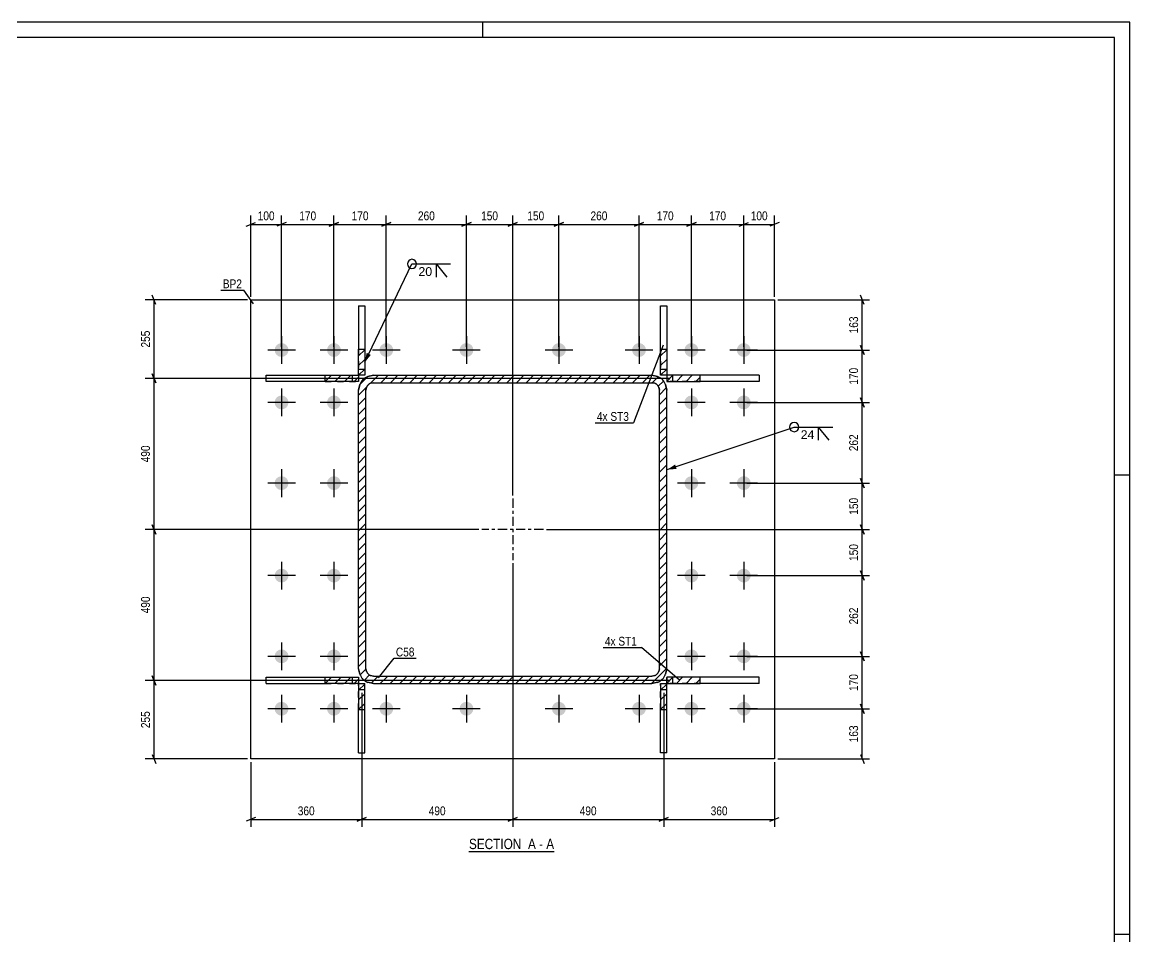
# Model space of a CAD drawing. Header units: millimetres. Extents: x 0 to 841, y 0 to 594.
# Drawn here: x 481.5 to 841, y 297.2 to 594 of the extents above; entities that cross this region are included whole.
import ezdxf

# ---------------------------------------------------------------- set-up
doc = ezdxf.new("R2010")
doc.units = ezdxf.units.MM
doc.linetypes.add('DXK_LINE_DOT2', pattern=[3.9198, 1.9599, -1.9599])
doc.linetypes.add('DXK_LINE_DOT3', pattern=[5.9187, 2.979, -0.9799, 0.9799, -0.9799])
doc.styles.add('Arial', font='ARIAL.TTF', dxfattribs={"height": 0.2})
doc.styles.add('Arial Narrow', font='ARIALN.TTF', dxfattribs={"height": 0.2})

# ---------------------------------------------------------------- blocks, each defined once
blk = doc.blocks.new('Unknown-758715391-1129')
at = {"color": 5, "linetype": 'Continuous'}
for p, q in [((841, 594), (0, 594)), ((631, 589), (631, 594)), ((841, 0), (841, 594)), ((836, 589), (5, 589)), ((836, 5), (836, 589)), ((841, 447), (836, 447)), ((841, 298), (836, 298))]:
    blk.add_line(p, q, dxfattribs=at)
blk = doc.blocks.new('Unknown-758715391-13 - 1763')
at = {"color": 6, "linetype": 'Continuous'}
blk.add_line((626.53, 324.92), (654.17, 324.92), dxfattribs=at)
at = {"color": 0, "linetype": 'Continuous'}
blk.add_wipeout([(644.64, 325.67), (644.64, 329.17), (626.53, 329.17), (626.53, 325.67)], dxfattribs=at)
at = {"color": 7, "linetype": 'Continuous', "style": 'Arial Narrow'}
blk.add_text('SECTION ', height=3.34, dxfattribs=at).set_placement((626.53, 325.67))
at = {"color": 0, "linetype": 'Continuous'}
blk.add_wipeout([(648.24, 325.67), (648.24, 329.17), (645.69, 329.17), (645.69, 325.67)], dxfattribs=at)
blk.add_wipeout([(650.57, 325.67), (650.57, 329.17), (649.29, 329.17), (649.29, 325.67)], dxfattribs=at)
at = {"color": 7, "linetype": 'Continuous', "style": 'Arial Narrow'}
blk.add_text('A', height=3.34, dxfattribs=at).set_placement((645.69, 325.67))
at = {"color": 0, "linetype": 'Continuous'}
blk.add_wipeout([(654.17, 325.67), (654.17, 329.17), (651.62, 329.17), (651.62, 325.67)], dxfattribs=at)
at = {"color": 7, "linetype": 'Continuous', "style": 'Arial Narrow'}
for s, p in [('-', (649.29, 325.67)), ('A', (651.62, 325.67))]:
    blk.add_text(s, height=3.34, dxfattribs=at).set_placement(p)
blk = doc.blocks.new('Part-758715391-1816 - 1763')
at = {"linetype": 'Continuous'}
h = blk.add_hatch(dxfattribs=at)
h.set_pattern_fill('', scale=0.7, style=0, pattern_type=0)
h.set_pattern_definition([(45, (690.7214, 379.4134), (-1.57154, 1.57154), [])])
h.paths.add_polyline_path([(690.72, 381.41), (690.72, 379.41), (701.55, 379.41), (701.55, 381.41)])
at = {"color": 7, "linetype": 'DXK_LINE_DOT2'}
for p, q in [((701.55, 381.41), (690.72, 381.41)), ((690.72, 379.41), (690.72, 381.41)), ((692.72, 379.41), (692.72, 381.41)), ((701.55, 379.41), (690.72, 379.41))]:
    blk.add_line(p, q, dxfattribs=at)
at = {"color": 2, "linetype": 'Continuous'}
for p, q in [((701.55, 381.41), (690.72, 381.41)), ((690.72, 381.41), (690.72, 379.41)), ((720.72, 381.41), (701.55, 381.41)), ((701.55, 379.41), (701.55, 381.41)), ((720.72, 379.41), (720.72, 381.41)), ((690.72, 379.41), (701.55, 379.41)), ((720.72, 379.41), (701.55, 379.41))]:
    blk.add_line(p, q, dxfattribs=at)
blk = doc.blocks.new('Part-758715391-1800 - 1763')
at = {"linetype": 'Continuous'}
h = blk.add_hatch(dxfattribs=at)
h.set_pattern_fill('', scale=0.7, style=0, pattern_type=0)
h.set_pattern_definition([(45, (593.6845, 479.048), (-1.571545, 1.571545), [])])
h.paths.add_polyline_path([(595.52, 479.41), (593.68, 479.05), (592.13, 478.01), (591.09, 476.45), (590.72, 474.61), (590.72, 384.21), (591.09, 382.38), (592.13, 380.82), (593.68, 379.78), (595.52, 379.41), (685.92, 379.41), (687.76, 379.78), (689.32, 380.82), (690.36, 382.38), (690.72, 384.21), (690.72, 474.61), (690.36, 476.45), (689.32, 478.01), (687.76, 479.05), (685.92, 479.41)])
h.paths.add_polyline_path([(686.84, 476.83), (687.62, 476.31), (688.14, 475.53), (688.32, 474.61), (688.32, 384.21), (688.14, 383.29), (687.62, 382.52), (686.84, 382), (685.92, 381.81), (595.52, 381.81), (594.6, 382), (593.82, 382.52), (593.3, 383.29), (593.12, 384.21), (593.12, 474.61), (593.3, 475.53), (593.82, 476.31), (594.6, 476.83), (595.52, 477.01), (685.92, 477.01)])
at = {"color": 7, "linetype": 'DXK_LINE_DOT2'}
for p, q in [((593.68, 479.05), (595.52, 479.41)), ((595.52, 479.41), (685.92, 479.41)), ((685.92, 479.41), (687.76, 479.05)), ((590.72, 474.61), (591.09, 476.45)), ((590.72, 384.21), (590.72, 474.61)), ((593.3, 475.53), (593.12, 474.61)), ((593.12, 384.21), (593.12, 474.61)), ((595.52, 477.01), (594.6, 476.83)), ((595.52, 477.01), (685.92, 477.01)), ((686.84, 476.83), (685.92, 477.01)), ((688.32, 474.61), (688.14, 475.53)), ((688.32, 384.21), (688.32, 474.61)), ((690.36, 476.45), (690.72, 474.61)), ((690.72, 384.21), (690.72, 474.61)), ((591.09, 382.38), (590.72, 384.21)), ((593.12, 384.21), (593.3, 383.29)), ((594.6, 382), (595.52, 381.81)), ((595.52, 381.81), (685.92, 381.81)), ((685.92, 381.81), (686.84, 382)), ((688.14, 383.29), (688.32, 384.21)), ((690.72, 384.21), (690.36, 382.38)), ((595.52, 379.41), (593.68, 379.78)), ((595.52, 379.41), (685.92, 379.41)), ((687.76, 379.78), (685.92, 379.41))]:
    blk.add_line(p, q, dxfattribs=at)
at = {"color": 2, "linetype": 'Continuous'}
for p, q in [((595.52, 479.41), (593.68, 479.05)), ((595.52, 479.41), (685.92, 479.41)), ((687.76, 479.05), (685.92, 479.41)), ((591.09, 476.45), (590.72, 474.61)), ((590.72, 384.21), (590.72, 474.61)), ((593.12, 474.61), (593.3, 475.53)), ((593.12, 384.21), (593.12, 474.61)), ((594.6, 476.83), (595.52, 477.01)), ((595.52, 477.01), (685.92, 477.01)), ((685.92, 477.01), (686.84, 476.83)), ((688.14, 475.53), (688.32, 474.61)), ((688.32, 384.21), (688.32, 474.61)), ((690.72, 474.61), (690.36, 476.45)), ((690.72, 384.21), (690.72, 474.61)), ((590.72, 384.21), (591.09, 382.38)), ((593.3, 383.29), (593.12, 384.21)), ((595.52, 381.81), (594.6, 382)), ((595.52, 381.81), (685.92, 381.81)), ((686.84, 382), (685.92, 381.81)), ((688.32, 384.21), (688.14, 383.29)), ((690.36, 382.38), (690.72, 384.21)), ((593.68, 379.78), (595.52, 379.41)), ((595.52, 379.41), (685.92, 379.41)), ((685.92, 379.41), (687.76, 379.78))]:
    blk.add_line(p, q, dxfattribs=at)
at = {"color": 7, "linetype": 'DXK_LINE_DOT3'}
for p, q in [((640.72, 439.41), (640.72, 419.41)), ((650.72, 429.41), (630.72, 429.41))]:
    blk.add_line(p, q, dxfattribs=at)
at = {"color": 7, "linetype": 'DXK_LINE_DOT2'}
for centre, radius, start, end in [((595.52, 474.61), 4.8, 112.5, 157.5), ((685.92, 474.61), 4.8, 22.5, 67.5), ((595.52, 474.61), 2.4, 112.5, 157.5), ((685.92, 474.61), 2.4, 22.5, 67.5), ((595.52, 384.21), 4.8, 202.5, 247.5), ((595.52, 384.21), 2.4, 202.5, 247.5), ((685.92, 384.21), 2.4, 292.5, 337.5), ((685.92, 384.21), 4.8, 292.5, 337.5)]:
    blk.add_arc(centre, radius, start, end, dxfattribs=at)
at = {"color": 2, "linetype": 'Continuous'}
for centre, radius, start, end in [((595.52, 474.61), 4.8, 112.5, 157.5), ((685.92, 474.61), 4.8, 22.5, 67.5), ((595.52, 474.61), 2.4, 112.5, 157.5), ((685.92, 474.61), 2.4, 22.5, 67.5), ((595.52, 384.21), 4.8, 202.5, 247.5), ((595.52, 384.21), 2.4, 202.5, 247.5), ((685.92, 384.21), 2.4, 292.5, 337.5), ((685.92, 384.21), 4.8, 292.5, 337.5)]:
    blk.add_arc(centre, radius, start, end, dxfattribs=at)
blk = doc.blocks.new('Part-758715391-1779 - 1763')
at = {"linetype": 'Continuous'}
h = blk.add_hatch(dxfattribs=at)
h.set_pattern_fill('', scale=0.7, style=0, pattern_type=0)
h.set_pattern_definition([(45, (688.7214, 370.9521), (-1.57154, 1.57154), [])])
h.paths.add_polyline_path([(688.72, 379.41), (688.72, 370.95), (690.72, 370.95), (690.72, 379.41)])
at = {"color": 7, "linetype": 'DXK_LINE_DOT2'}
for p, q in [((688.72, 370.95), (688.72, 379.41)), ((688.72, 379.41), (690.72, 379.41)), ((690.72, 370.95), (690.72, 379.41)), ((688.72, 377.41), (690.72, 377.41))]:
    blk.add_line(p, q, dxfattribs=at)
at = {"color": 2, "linetype": 'Continuous'}
for p, q in [((688.72, 379.41), (688.72, 370.95)), ((688.72, 379.41), (690.72, 379.41)), ((690.72, 370.95), (690.72, 379.41)), ((688.72, 356.91), (688.72, 370.95)), ((688.72, 370.95), (690.72, 370.95)), ((690.72, 356.91), (690.72, 370.95)), ((690.72, 356.91), (688.72, 356.91))]:
    blk.add_line(p, q, dxfattribs=at)
blk = doc.blocks.new('Part-758715391-1784 - 1763')
at = {"linetype": 'Continuous'}
h = blk.add_hatch(dxfattribs=at)
h.set_pattern_fill('', scale=0.7, style=0, pattern_type=0)
h.set_pattern_definition([(45, (688.7214, 479.4134), (-1.57154, 1.57154), [])])
h.paths.add_polyline_path([(688.72, 487.87), (688.72, 479.41), (690.72, 479.41), (690.72, 487.87)])
at = {"color": 2, "linetype": 'Continuous'}
for p, q in [((688.72, 487.87), (688.72, 501.91)), ((688.72, 501.91), (690.72, 501.91)), ((690.72, 501.91), (690.72, 487.87)), ((688.72, 479.41), (688.72, 487.87)), ((688.72, 487.87), (690.72, 487.87)), ((690.72, 487.87), (690.72, 479.41)), ((690.72, 479.41), (688.72, 479.41))]:
    blk.add_line(p, q, dxfattribs=at)
at = {"color": 7, "linetype": 'DXK_LINE_DOT2'}
for p, q in [((688.72, 487.87), (688.72, 479.41)), ((690.72, 487.87), (690.72, 479.41)), ((688.72, 481.41), (690.72, 481.41)), ((690.72, 479.41), (688.72, 479.41))]:
    blk.add_line(p, q, dxfattribs=at)
blk = doc.blocks.new('Part-758715391-1789 - 1763')
at = {"linetype": 'Continuous'}
h = blk.add_hatch(dxfattribs=at)
h.set_pattern_fill('', scale=0.7, style=0, pattern_type=0)
h.set_pattern_definition([(45, (590.7208, 370.9521), (-1.57154, 1.57154), [])])
h.paths.add_polyline_path([(590.72, 379.41), (590.72, 370.95), (592.72, 370.95), (592.72, 379.41)])
at = {"color": 7, "linetype": 'DXK_LINE_DOT2'}
for p, q in [((590.72, 370.95), (590.72, 379.41)), ((590.72, 379.41), (592.72, 379.41)), ((592.72, 370.95), (592.72, 379.41)), ((590.72, 377.41), (592.72, 377.41))]:
    blk.add_line(p, q, dxfattribs=at)
at = {"color": 2, "linetype": 'Continuous'}
for p, q in [((590.72, 379.41), (590.72, 370.95)), ((590.72, 379.41), (592.72, 379.41)), ((592.72, 370.95), (592.72, 379.41)), ((590.72, 356.91), (590.72, 370.95)), ((590.72, 370.95), (592.72, 370.95)), ((592.72, 356.91), (592.72, 370.95)), ((590.72, 356.91), (592.72, 356.91))]:
    blk.add_line(p, q, dxfattribs=at)
blk = doc.blocks.new('Part-758715391-1794 - 1763')
at = {"linetype": 'Continuous'}
h = blk.add_hatch(dxfattribs=at)
h.set_pattern_fill('', scale=0.7, style=0, pattern_type=0)
h.set_pattern_definition([(45, (590.7208, 479.4134), (-1.57154, 1.57154), [])])
h.paths.add_polyline_path([(590.72, 487.87), (590.72, 479.41), (592.72, 479.41), (592.72, 487.87)])
at = {"color": 2, "linetype": 'Continuous'}
for p, q in [((590.72, 501.91), (590.72, 487.87)), ((590.72, 501.91), (592.72, 501.91)), ((592.72, 501.91), (592.72, 487.87)), ((590.72, 479.41), (590.72, 487.87)), ((590.72, 487.87), (592.72, 487.87)), ((592.72, 487.87), (592.72, 479.41)), ((592.72, 479.41), (590.72, 479.41))]:
    blk.add_line(p, q, dxfattribs=at)
at = {"color": 7, "linetype": 'DXK_LINE_DOT2'}
for p, q in [((590.72, 487.87), (590.72, 479.41)), ((592.72, 487.87), (592.72, 479.41)), ((590.72, 481.41), (592.72, 481.41)), ((592.72, 479.41), (590.72, 479.41))]:
    blk.add_line(p, q, dxfattribs=at)
blk = doc.blocks.new('Bolt-758715391-1795 - 1763')
at = {"linetype": 'Continuous'}
for points in [[(567.97, 487.61, -1), (563.47, 487.61, -1)], [(584.97, 487.61, -1), (580.47, 487.61, -1)], [(601.97, 487.61, -1), (597.47, 487.61, -1)], [(627.97, 487.61, -1), (623.47, 487.61, -1)], [(657.97, 487.61, -1), (653.47, 487.61, -1)], [(683.97, 487.61, -1), (679.47, 487.61, -1)], [(700.97, 487.61, -1), (696.47, 487.61, -1)], [(717.97, 487.61, -1), (713.47, 487.61, -1)], [(567.97, 470.61, -1), (563.47, 470.61, -1)], [(584.97, 470.61, -1), (580.47, 470.61, -1)], [(700.97, 470.61, -1), (696.47, 470.61, -1)], [(717.97, 470.61, -1), (713.47, 470.61, -1)], [(567.97, 444.41, -1), (563.47, 444.41, -1)], [(584.97, 444.41, -1), (580.47, 444.41, -1)], [(700.97, 444.41, -1), (696.47, 444.41, -1)], [(717.97, 444.41, -1), (713.47, 444.41, -1)], [(567.97, 414.41, -1), (563.47, 414.41, -1)], [(584.97, 414.41, -1), (580.47, 414.41, -1)], [(700.97, 414.41, -1), (696.47, 414.41, -1)], [(717.97, 414.41, -1), (713.47, 414.41, -1)], [(567.97, 388.21, -1), (563.47, 388.21, -1)], [(584.97, 388.21, -1), (580.47, 388.21, -1)], [(700.97, 388.21, -1), (696.47, 388.21, -1)], [(717.97, 388.21, -1), (713.47, 388.21, -1)], [(567.97, 371.21, -1), (563.47, 371.21, -1)], [(584.97, 371.21, -1), (580.47, 371.21, -1)], [(601.97, 371.21, -1), (597.47, 371.21, -1)], [(627.97, 371.21, -1), (623.47, 371.21, -1)], [(657.97, 371.21, -1), (653.47, 371.21, -1)], [(683.97, 371.21, -1), (679.47, 371.21, -1)], [(700.97, 371.21, -1), (696.47, 371.21, -1)], [(717.97, 371.21, -1), (713.47, 371.21, -1)]]:
    blk.add_hatch(color=1, dxfattribs=at).paths.add_polyline_path(points)
at = {"color": 1, "linetype": 'Continuous'}
for p, q in [((565.72, 492.11), (565.72, 483.11)), ((582.72, 492.11), (582.72, 483.11)), ((599.72, 492.11), (599.72, 483.11)), ((625.72, 492.11), (625.72, 483.11)), ((655.72, 492.11), (655.72, 483.11)), ((681.72, 492.11), (681.72, 483.11)), ((698.72, 492.11), (698.72, 483.11)), ((715.72, 492.11), (715.72, 483.11)), ((570.22, 487.61), (561.22, 487.61)), ((587.22, 487.61), (578.22, 487.61)), ((604.22, 487.61), (595.22, 487.61)), ((630.22, 487.61), (621.22, 487.61)), ((660.22, 487.61), (651.22, 487.61)), ((686.22, 487.61), (677.22, 487.61)), ((703.22, 487.61), (694.22, 487.61)), ((720.22, 487.61), (711.22, 487.61)), ((565.72, 475.11), (565.72, 466.11)), ((582.72, 475.11), (582.72, 466.11)), ((698.72, 475.11), (698.72, 466.11)), ((715.72, 475.11), (715.72, 466.11)), ((570.22, 470.61), (561.22, 470.61)), ((587.22, 470.61), (578.22, 470.61)), ((703.22, 470.61), (694.22, 470.61)), ((720.22, 470.61), (711.22, 470.61)), ((565.72, 448.91), (565.72, 439.91)), ((582.72, 448.91), (582.72, 439.91)), ((698.72, 448.91), (698.72, 439.91)), ((715.72, 448.91), (715.72, 439.91)), ((570.22, 444.41), (561.22, 444.41)), ((587.22, 444.41), (578.22, 444.41)), ((703.22, 444.41), (694.22, 444.41)), ((720.22, 444.41), (711.22, 444.41)), ((565.72, 418.91), (565.72, 409.91)), ((582.72, 418.91), (582.72, 409.91)), ((698.72, 418.91), (698.72, 409.91)), ((715.72, 418.91), (715.72, 409.91)), ((570.22, 414.41), (561.22, 414.41)), ((587.22, 414.41), (578.22, 414.41)), ((703.22, 414.41), (694.22, 414.41)), ((720.22, 414.41), (711.22, 414.41)), ((565.72, 392.71), (565.72, 383.71)), ((582.72, 392.71), (582.72, 383.71)), ((698.72, 392.71), (698.72, 383.71)), ((715.72, 392.71), (715.72, 383.71)), ((570.22, 388.21), (561.22, 388.21)), ((587.22, 388.21), (578.22, 388.21)), ((703.22, 388.21), (694.22, 388.21)), ((720.22, 388.21), (711.22, 388.21)), ((565.72, 375.71), (565.72, 366.71)), ((582.72, 375.71), (582.72, 366.71)), ((599.72, 375.71), (599.72, 366.71)), ((625.72, 375.71), (625.72, 366.71)), ((655.72, 375.71), (655.72, 366.71)), ((681.72, 375.71), (681.72, 366.71)), ((698.72, 375.71), (698.72, 366.71)), ((715.72, 375.71), (715.72, 366.71)), ((570.22, 371.21), (561.22, 371.21)), ((587.22, 371.21), (578.22, 371.21)), ((604.22, 371.21), (595.22, 371.21)), ((630.22, 371.21), (621.22, 371.21)), ((660.22, 371.21), (651.22, 371.21)), ((686.22, 371.21), (677.22, 371.21)), ((703.22, 371.21), (694.22, 371.21)), ((720.22, 371.21), (711.22, 371.21))]:
    blk.add_line(p, q, dxfattribs=at)
blk = doc.blocks.new('Part-758715391-1821 - 1763')
at = {"linetype": 'Continuous'}
h = blk.add_hatch(dxfattribs=at)
h.set_pattern_fill('', scale=0.7, style=0, pattern_type=0)
h.set_pattern_definition([(45, (690.7214, 477.4134), (-1.57154, 1.57154), [])])
h.paths.add_polyline_path([(690.72, 479.41), (690.72, 477.41), (701.55, 477.41), (701.55, 479.41)])
at = {"color": 7, "linetype": 'DXK_LINE_DOT2'}
for p, q in [((701.55, 479.41), (690.72, 479.41)), ((690.72, 479.41), (690.72, 477.41)), ((692.72, 477.41), (692.72, 479.41)), ((701.55, 477.41), (690.72, 477.41))]:
    blk.add_line(p, q, dxfattribs=at)
at = {"color": 2, "linetype": 'Continuous'}
for p, q in [((701.55, 479.41), (690.72, 479.41)), ((690.72, 479.41), (690.72, 477.41)), ((720.72, 479.41), (701.55, 479.41)), ((701.55, 477.41), (701.55, 479.41)), ((720.72, 479.41), (720.72, 477.41)), ((690.72, 477.41), (701.55, 477.41)), ((720.72, 477.41), (701.55, 477.41))]:
    blk.add_line(p, q, dxfattribs=at)
blk = doc.blocks.new('Part-758715391-1826 - 1763')
at = {"linetype": 'Continuous'}
h = blk.add_hatch(dxfattribs=at)
h.set_pattern_fill('', scale=0.7, style=0, pattern_type=0)
h.set_pattern_definition([(45, (579.8956, 379.4134), (-1.57154, 1.57154), [])])
h.paths.add_polyline_path([(579.9, 381.41), (579.9, 379.41), (590.72, 379.41), (590.72, 381.41)])
at = {"color": 2, "linetype": 'Continuous'}
for p, q in [((560.72, 379.41), (560.72, 381.41)), ((560.72, 381.41), (579.9, 381.41)), ((579.9, 379.41), (579.9, 381.41)), ((579.9, 381.41), (590.72, 381.41)), ((590.72, 381.41), (590.72, 379.41)), ((560.72, 379.41), (579.9, 379.41)), ((590.72, 379.41), (579.9, 379.41))]:
    blk.add_line(p, q, dxfattribs=at)
at = {"color": 7, "linetype": 'DXK_LINE_DOT2'}
for p, q in [((579.9, 381.41), (590.72, 381.41)), ((588.72, 379.41), (588.72, 381.41)), ((590.72, 381.41), (590.72, 379.41)), ((579.9, 379.41), (590.72, 379.41))]:
    blk.add_line(p, q, dxfattribs=at)
blk = doc.blocks.new('Part-758715391-1831 - 1763')
at = {"linetype": 'Continuous'}
h = blk.add_hatch(dxfattribs=at)
h.set_pattern_fill('', scale=0.7, style=0, pattern_type=0)
h.set_pattern_definition([(45, (579.8956, 477.4134), (-1.57154, 1.57154), [])])
h.paths.add_polyline_path([(579.9, 479.41), (579.9, 477.41), (590.72, 477.41), (590.72, 479.41)])
at = {"color": 2, "linetype": 'Continuous'}
for p, q in [((560.72, 477.41), (560.72, 479.41)), ((560.72, 479.41), (579.9, 479.41)), ((579.9, 477.41), (579.9, 479.41)), ((579.9, 479.41), (590.72, 479.41)), ((590.72, 479.41), (590.72, 477.41)), ((579.9, 477.41), (560.72, 477.41)), ((590.72, 477.41), (579.9, 477.41))]:
    blk.add_line(p, q, dxfattribs=at)
at = {"color": 7, "linetype": 'DXK_LINE_DOT2'}
for p, q in [((579.9, 479.41), (590.72, 479.41)), ((588.72, 477.41), (588.72, 479.41)), ((590.72, 479.41), (590.72, 477.41)), ((579.9, 477.41), (590.72, 477.41))]:
    blk.add_line(p, q, dxfattribs=at)
blk = doc.blocks.new('Part-758715391-1836 - 1763')
at = {"color": 2, "linetype": 'Continuous'}
for p, q in [((555.72, 503.91), (725.72, 503.91)), ((555.72, 354.91), (555.72, 503.91)), ((725.72, 503.91), (725.72, 354.91)), ((725.72, 354.91), (555.72, 354.91))]:
    blk.add_line(p, q, dxfattribs=at)
blk = doc.blocks.new('StraightDimension-758715391-3386 - 1763')
at = {"color": 7, "linetype": 'Continuous'}
for p, q in [((584.22, 528.97), (581.22, 527.77)), ((582.72, 488.61), (582.72, 531.22)), ((598.22, 527.77), (601.22, 528.97)), ((599.72, 488.61), (599.72, 531.22)), ((582.72, 528.37), (599.72, 528.37))]:
    blk.add_line(p, q, dxfattribs=at)
at = {"color": 0}
blk.add_wipeout([(594.56, 529.12), (594.56, 533.32), (587.88, 533.32), (587.88, 529.12)], dxfattribs=at)
at = {"color": 3, "style": 'Arial Narrow'}
blk.add_text('170', height=2.863, dxfattribs=at).set_placement((588.48, 529.72))
blk = doc.blocks.new('StraightDimension-758715391-3289 - 1763')
at = {"color": 7, "linetype": 'Continuous'}
for p, q in [((591.72, 376.41), (591.72, 332.89)), ((555.72, 353.91), (555.72, 332.89)), ((557.22, 335.89), (554.22, 334.69)), ((555.72, 335.29), (591.72, 335.29)), ((590.22, 334.69), (593.22, 335.89))]:
    blk.add_line(p, q, dxfattribs=at)
at = {"color": 0}
blk.add_wipeout([(577.06, 336.04), (577.06, 340.24), (570.38, 340.24), (570.38, 336.04)], dxfattribs=at)
at = {"color": 3, "style": 'Arial Narrow'}
blk.add_text('360', height=2.863, dxfattribs=at).set_placement((570.98, 336.64))
blk = doc.blocks.new('StraightDimension-758715391-3507 - 1763')
at = {"color": 7, "linetype": 'Continuous'}
for p, q in [((716.72, 414.41), (756.55, 414.41)), ((754.75, 412.91), (753.55, 415.91)), ((754.15, 388.21), (754.15, 414.41)), ((753.55, 389.71), (754.75, 386.71)), ((716.72, 388.21), (756.55, 388.21))]:
    blk.add_line(p, q, dxfattribs=at)
at = {"color": 0}
blk.add_wipeout([(753.4, 404.66), (749.2, 404.66), (749.2, 397.97), (753.4, 397.97)], dxfattribs=at)
at = {"color": 3, "style": 'Arial Narrow'}
blk.add_text('262', height=2.863, rotation=90.0002, dxfattribs=at).set_placement((752.8, 398.57))
blk = doc.blocks.new('StraightDimension-758715391-3379 - 1763')
at = {"color": 7, "linetype": 'Continuous'}
for p, q in [((714.22, 527.77), (717.22, 528.97)), ((715.72, 488.61), (715.72, 531.22)), ((727.22, 528.97), (724.22, 527.77)), ((725.72, 504.91), (725.72, 531.22)), ((715.72, 528.37), (725.72, 528.37))]:
    blk.add_line(p, q, dxfattribs=at)
at = {"color": 0}
blk.add_wipeout([(724.06, 529.12), (724.06, 533.32), (717.38, 533.32), (717.38, 529.12)], dxfattribs=at)
at = {"color": 3, "style": 'Arial Narrow'}
blk.add_text('100', height=2.863, dxfattribs=at).set_placement((717.98, 529.72))
blk = doc.blocks.new('StraightDimension-758715391-3504 - 1763')
at = {"color": 7, "linetype": 'Continuous'}
for p, q in [((754.75, 469.11), (753.55, 472.11)), ((716.72, 470.61), (756.55, 470.61)), ((754.15, 444.41), (754.15, 470.61)), ((753.55, 445.91), (754.75, 442.91)), ((716.72, 444.41), (756.55, 444.41))]:
    blk.add_line(p, q, dxfattribs=at)
at = {"color": 0}
blk.add_wipeout([(753.4, 460.86), (749.2, 460.86), (749.2, 454.17), (753.4, 454.17)], dxfattribs=at)
at = {"color": 3, "style": 'Arial Narrow'}
blk.add_text('262', height=2.863, rotation=90.0002, dxfattribs=at).set_placement((752.8, 454.77))
blk = doc.blocks.new('StraightDimension-758715391-3383 - 1763')
at = {"color": 7, "linetype": 'Continuous'}
for p, q in [((642.22, 528.97), (639.22, 527.77)), ((640.72, 440.41), (640.72, 531.22)), ((654.22, 527.77), (657.22, 528.97)), ((655.72, 488.61), (655.72, 531.22)), ((640.72, 528.37), (655.72, 528.37))]:
    blk.add_line(p, q, dxfattribs=at)
at = {"color": 0}
blk.add_wipeout([(651.56, 529.12), (651.56, 533.32), (644.88, 533.32), (644.88, 529.12)], dxfattribs=at)
at = {"color": 3, "style": 'Arial Narrow'}
blk.add_text('150', height=2.863, dxfattribs=at).set_placement((645.48, 529.72))
blk = doc.blocks.new('StraightDimension-758715391-3509 - 1763')
at = {"color": 7, "linetype": 'Continuous'}
for p, q in [((716.72, 371.21), (756.55, 371.21)), ((754.75, 369.71), (753.55, 372.71)), ((754.15, 354.91), (754.15, 371.21)), ((753.55, 356.41), (754.75, 353.41)), ((726.72, 354.91), (756.55, 354.91))]:
    blk.add_line(p, q, dxfattribs=at)
at = {"color": 0}
blk.add_wipeout([(753.4, 366.41), (749.2, 366.41), (749.2, 359.72), (753.4, 359.72)], dxfattribs=at)
at = {"color": 3, "style": 'Arial Narrow'}
blk.add_text('163', height=2.863, rotation=90.0002, dxfattribs=at).set_placement((752.8, 360.32))
blk = doc.blocks.new('StraightDimension-758715391-3381 - 1763')
at = {"color": 7, "linetype": 'Continuous'}
for p, q in [((683.22, 528.97), (680.22, 527.77)), ((681.72, 488.61), (681.72, 531.22)), ((697.22, 527.77), (700.22, 528.97)), ((698.72, 488.61), (698.72, 531.22)), ((681.72, 528.37), (698.72, 528.37))]:
    blk.add_line(p, q, dxfattribs=at)
at = {"color": 0}
blk.add_wipeout([(693.56, 529.12), (693.56, 533.32), (686.88, 533.32), (686.88, 529.12)], dxfattribs=at)
at = {"color": 3, "style": 'Arial Narrow'}
blk.add_text('170', height=2.863, dxfattribs=at).set_placement((687.48, 529.72))
blk = doc.blocks.new('StraightDimension-758715391-1839 - 1763')
at = {"color": 7, "linetype": 'Continuous'}
for p, q in [((524.95, 378.91), (523.75, 381.91)), ((691.72, 380.41), (521.5, 380.41)), ((524.35, 354.91), (524.35, 380.41)), ((523.75, 356.41), (524.95, 353.41)), ((554.72, 354.91), (521.5, 354.91))]:
    blk.add_line(p, q, dxfattribs=at)
at = {"color": 0}
blk.add_wipeout([(523.6, 371.01), (519.4, 371.01), (519.4, 364.32), (523.6, 364.32)], dxfattribs=at)
at = {"color": 3, "style": 'Arial Narrow'}
blk.add_text('255', height=2.863, rotation=90.0002, dxfattribs=at).set_placement((523, 364.92))
blk = doc.blocks.new('StraightDimension-758715391-3502 - 1763')
at = {"color": 7, "linetype": 'Continuous'}
for p, q in [((726.72, 503.91), (756.55, 503.91)), ((754.75, 502.41), (753.55, 505.41)), ((754.15, 487.61), (754.15, 503.91)), ((753.55, 489.11), (754.75, 486.11)), ((716.72, 487.61), (756.55, 487.61))]:
    blk.add_line(p, q, dxfattribs=at)
at = {"color": 0}
blk.add_wipeout([(753.4, 499.11), (749.2, 499.11), (749.2, 492.42), (753.4, 492.42)], dxfattribs=at)
at = {"color": 3, "style": 'Arial Narrow'}
blk.add_text('163', height=2.863, rotation=90.0002, dxfattribs=at).set_placement((752.8, 493.02))
blk = doc.blocks.new('StraightDimension-758715391-1852 - 1763')
at = {"color": 7, "linetype": 'Continuous'}
for p, q in [((554.72, 503.91), (521.5, 503.91)), ((524.95, 502.41), (523.75, 505.41)), ((524.35, 478.41), (524.35, 503.91)), ((691.72, 478.41), (521.5, 478.41)), ((523.75, 479.91), (524.95, 476.91))]:
    blk.add_line(p, q, dxfattribs=at)
at = {"color": 0}
blk.add_wipeout([(523.6, 494.51), (519.4, 494.51), (519.4, 487.82), (523.6, 487.82)], dxfattribs=at)
at = {"color": 3, "style": 'Arial Narrow'}
blk.add_text('255', height=2.863, rotation=90.0002, dxfattribs=at).set_placement((523, 488.42))
blk = doc.blocks.new('StraightDimension-758715391-1861 - 1763')
at = {"color": 7, "linetype": 'Continuous'}
for p, q in [((691.72, 478.41), (521.5, 478.41)), ((524.95, 476.91), (523.75, 479.91)), ((524.35, 429.41), (524.35, 478.41)), ((629.72, 429.41), (521.5, 429.41)), ((523.75, 430.91), (524.95, 427.91))]:
    blk.add_line(p, q, dxfattribs=at)
at = {"color": 0}
blk.add_wipeout([(523.6, 457.26), (519.4, 457.26), (519.4, 450.57), (523.6, 450.57)], dxfattribs=at)
at = {"color": 3, "style": 'Arial Narrow'}
blk.add_text('490', height=2.863, rotation=90.0002, dxfattribs=at).set_placement((523, 451.17))
blk = doc.blocks.new('StraightDimension-758715391-3382 - 1763')
at = {"color": 7, "linetype": 'Continuous'}
for p, q in [((657.22, 528.97), (654.22, 527.77)), ((655.72, 488.61), (655.72, 531.22)), ((680.22, 527.77), (683.22, 528.97)), ((681.72, 488.61), (681.72, 531.22)), ((655.72, 528.37), (681.72, 528.37))]:
    blk.add_line(p, q, dxfattribs=at)
at = {"color": 0}
blk.add_wipeout([(672.06, 529.12), (672.06, 533.32), (665.38, 533.32), (665.38, 529.12)], dxfattribs=at)
at = {"color": 3, "style": 'Arial Narrow'}
blk.add_text('260', height=2.863, dxfattribs=at).set_placement((665.98, 529.72))
blk = doc.blocks.new('StraightDimension-758715391-1876 - 1763')
at = {"color": 7, "linetype": 'Continuous'}
for p, q in [((629.72, 429.41), (521.5, 429.41)), ((524.95, 427.91), (523.75, 430.91)), ((524.35, 380.41), (524.35, 429.41)), ((523.75, 381.91), (524.95, 378.91)), ((691.72, 380.41), (521.5, 380.41))]:
    blk.add_line(p, q, dxfattribs=at)
at = {"color": 0}
blk.add_wipeout([(523.6, 408.26), (519.4, 408.26), (519.4, 401.57), (523.6, 401.57)], dxfattribs=at)
at = {"color": 3, "style": 'Arial Narrow'}
blk.add_text('490', height=2.863, rotation=90.0002, dxfattribs=at).set_placement((523, 402.17))
blk = doc.blocks.new('StraightDimension-758715391-3286 - 1763')
at = {"color": 7, "linetype": 'Continuous'}
for p, q in [((689.72, 376.41), (689.72, 332.89)), ((725.72, 353.91), (725.72, 332.89)), ((691.22, 335.89), (688.22, 334.69)), ((689.72, 335.29), (725.72, 335.29)), ((724.22, 334.69), (727.22, 335.89))]:
    blk.add_line(p, q, dxfattribs=at)
at = {"color": 0}
blk.add_wipeout([(711.06, 336.04), (711.06, 340.24), (704.38, 340.24), (704.38, 336.04)], dxfattribs=at)
at = {"color": 3, "style": 'Arial Narrow'}
blk.add_text('360', height=2.863, dxfattribs=at).set_placement((704.98, 336.64))
blk = doc.blocks.new('StraightDimension-758715391-3287 - 1763')
at = {"color": 7, "linetype": 'Continuous'}
for p, q in [((640.72, 418.41), (640.72, 332.89)), ((689.72, 376.41), (689.72, 332.89)), ((642.22, 335.89), (639.22, 334.69)), ((640.72, 335.29), (689.72, 335.29)), ((688.22, 334.69), (691.22, 335.89))]:
    blk.add_line(p, q, dxfattribs=at)
at = {"color": 0}
blk.add_wipeout([(668.56, 336.04), (668.56, 340.24), (661.88, 340.24), (661.88, 336.04)], dxfattribs=at)
at = {"color": 3, "style": 'Arial Narrow'}
blk.add_text('490', height=2.863, dxfattribs=at).set_placement((662.48, 336.64))
blk = doc.blocks.new('StraightDimension-758715391-3288 - 1763')
at = {"color": 7, "linetype": 'Continuous'}
for p, q in [((640.72, 418.41), (640.72, 332.89)), ((591.72, 376.41), (591.72, 332.89)), ((593.22, 335.89), (590.22, 334.69)), ((591.72, 335.29), (640.72, 335.29)), ((639.22, 334.69), (642.22, 335.89))]:
    blk.add_line(p, q, dxfattribs=at)
at = {"color": 0}
blk.add_wipeout([(619.56, 336.04), (619.56, 340.24), (612.88, 340.24), (612.88, 336.04)], dxfattribs=at)
at = {"color": 3, "style": 'Arial Narrow'}
blk.add_text('490', height=2.863, dxfattribs=at).set_placement((613.48, 336.64))
blk = doc.blocks.new('StraightDimension-758715391-3508 - 1763')
at = {"color": 7, "linetype": 'Continuous'}
for p, q in [((754.75, 386.71), (753.55, 389.71)), ((716.72, 388.21), (756.55, 388.21)), ((754.15, 371.21), (754.15, 388.21)), ((716.72, 371.21), (756.55, 371.21)), ((753.55, 372.71), (754.75, 369.71))]:
    blk.add_line(p, q, dxfattribs=at)
at = {"color": 0}
blk.add_wipeout([(753.4, 383.06), (749.2, 383.06), (749.2, 376.37), (753.4, 376.37)], dxfattribs=at)
at = {"color": 3, "style": 'Arial Narrow'}
blk.add_text('170', height=2.863, rotation=90.0002, dxfattribs=at).set_placement((752.8, 376.97))
blk = doc.blocks.new('StraightDimension-758715391-3380 - 1763')
at = {"color": 7, "linetype": 'Continuous'}
for p, q in [((700.22, 528.97), (697.22, 527.77)), ((698.72, 488.61), (698.72, 531.22)), ((714.22, 527.77), (717.22, 528.97)), ((715.72, 488.61), (715.72, 531.22)), ((698.72, 528.37), (715.72, 528.37))]:
    blk.add_line(p, q, dxfattribs=at)
at = {"color": 0}
blk.add_wipeout([(710.56, 529.12), (710.56, 533.32), (703.88, 533.32), (703.88, 529.12)], dxfattribs=at)
at = {"color": 3, "style": 'Arial Narrow'}
blk.add_text('170', height=2.863, dxfattribs=at).set_placement((704.48, 529.72))
blk = doc.blocks.new('StraightDimension-758715391-3384 - 1763')
at = {"color": 7, "linetype": 'Continuous'}
for p, q in [((627.22, 528.97), (624.22, 527.77)), ((625.72, 488.61), (625.72, 531.22)), ((639.22, 527.77), (642.22, 528.97)), ((640.72, 440.41), (640.72, 531.22)), ((625.72, 528.37), (640.72, 528.37))]:
    blk.add_line(p, q, dxfattribs=at)
at = {"color": 0}
blk.add_wipeout([(636.56, 529.12), (636.56, 533.32), (629.88, 533.32), (629.88, 529.12)], dxfattribs=at)
at = {"color": 3, "style": 'Arial Narrow'}
blk.add_text('150', height=2.863, dxfattribs=at).set_placement((630.48, 529.72))
blk = doc.blocks.new('StraightDimension-758715391-3385 - 1763')
at = {"color": 7, "linetype": 'Continuous'}
for p, q in [((601.22, 528.97), (598.22, 527.77)), ((599.72, 488.61), (599.72, 531.22)), ((624.22, 527.77), (627.22, 528.97)), ((625.72, 488.61), (625.72, 531.22)), ((599.72, 528.37), (625.72, 528.37))]:
    blk.add_line(p, q, dxfattribs=at)
at = {"color": 0}
blk.add_wipeout([(616.06, 529.12), (616.06, 533.32), (609.38, 533.32), (609.38, 529.12)], dxfattribs=at)
at = {"color": 3, "style": 'Arial Narrow'}
blk.add_text('260', height=2.863, dxfattribs=at).set_placement((609.98, 529.72))
blk = doc.blocks.new('StraightDimension-758715391-3387 - 1763')
at = {"color": 7, "linetype": 'Continuous'}
for p, q in [((567.22, 528.97), (564.22, 527.77)), ((565.72, 488.61), (565.72, 531.22)), ((581.22, 527.77), (584.22, 528.97)), ((582.72, 488.61), (582.72, 531.22)), ((565.72, 528.37), (582.72, 528.37))]:
    blk.add_line(p, q, dxfattribs=at)
at = {"color": 0}
blk.add_wipeout([(577.56, 529.12), (577.56, 533.32), (570.88, 533.32), (570.88, 529.12)], dxfattribs=at)
at = {"color": 3, "style": 'Arial Narrow'}
blk.add_text('170', height=2.863, dxfattribs=at).set_placement((571.48, 529.72))
blk = doc.blocks.new('StraightDimension-758715391-3388 - 1763')
at = {"color": 7, "linetype": 'Continuous'}
for p, q in [((554.22, 527.77), (557.22, 528.97)), ((555.72, 504.91), (555.72, 531.22)), ((567.22, 528.97), (564.22, 527.77)), ((565.72, 488.61), (565.72, 531.22)), ((555.72, 528.37), (565.72, 528.37))]:
    blk.add_line(p, q, dxfattribs=at)
at = {"color": 0}
blk.add_wipeout([(564.06, 529.12), (564.06, 533.32), (557.38, 533.32), (557.38, 529.12)], dxfattribs=at)
at = {"color": 3, "style": 'Arial Narrow'}
blk.add_text('100', height=2.863, dxfattribs=at).set_placement((557.98, 529.72))
blk = doc.blocks.new('StraightDimension-758715391-3503 - 1763')
at = {"color": 7, "linetype": 'Continuous'}
for p, q in [((754.75, 486.11), (753.55, 489.11)), ((716.72, 487.61), (756.55, 487.61)), ((754.15, 470.61), (754.15, 487.61)), ((753.55, 472.11), (754.75, 469.11)), ((716.72, 470.61), (756.55, 470.61))]:
    blk.add_line(p, q, dxfattribs=at)
at = {"color": 0}
blk.add_wipeout([(753.4, 482.46), (749.2, 482.46), (749.2, 475.77), (753.4, 475.77)], dxfattribs=at)
at = {"color": 3, "style": 'Arial Narrow'}
blk.add_text('170', height=2.863, rotation=90.0002, dxfattribs=at).set_placement((752.8, 476.37))
blk = doc.blocks.new('StraightDimension-758715391-3505 - 1763')
at = {"color": 7, "linetype": 'Continuous'}
for p, q in [((754.75, 442.91), (753.55, 445.91)), ((716.72, 444.41), (756.55, 444.41)), ((754.15, 429.41), (754.15, 444.41)), ((651.72, 429.41), (756.55, 429.41)), ((753.55, 430.91), (754.75, 427.91))]:
    blk.add_line(p, q, dxfattribs=at)
at = {"color": 0}
blk.add_wipeout([(753.4, 440.26), (749.2, 440.26), (749.2, 433.57), (753.4, 433.57)], dxfattribs=at)
at = {"color": 3, "style": 'Arial Narrow'}
blk.add_text('150', height=2.863, rotation=90.0002, dxfattribs=at).set_placement((752.8, 434.17))
blk = doc.blocks.new('StraightDimension-758715391-3506 - 1763')
at = {"color": 7, "linetype": 'Continuous'}
for p, q in [((651.72, 429.41), (756.55, 429.41)), ((754.75, 427.91), (753.55, 430.91)), ((754.15, 414.41), (754.15, 429.41)), ((716.72, 414.41), (756.55, 414.41)), ((753.55, 415.91), (754.75, 412.91))]:
    blk.add_line(p, q, dxfattribs=at)
at = {"color": 0}
blk.add_wipeout([(753.4, 425.26), (749.2, 425.26), (749.2, 418.57), (753.4, 418.57)], dxfattribs=at)
at = {"color": 3, "style": 'Arial Narrow'}
blk.add_text('150', height=2.863, rotation=90.0002, dxfattribs=at).set_placement((752.8, 419.17))
blk = doc.blocks.new('Mark-758715391-1796 - 1763')
at = {"color": 0}
blk.add_wipeout([(608.85, 388.19), (608.85, 391.19), (602.82, 391.19), (602.82, 388.19)], dxfattribs=at)
blk.add_wipeout([(608.85, 388.19), (608.85, 391.19), (602.82, 391.19), (602.82, 388.19)], dxfattribs=at)
at = {"color": 30, "linetype": 'Continuous'}
for p, q in [((597.13, 381.25), (602.22, 387.59)), ((602.22, 387.59), (609.45, 387.59))]:
    blk.add_line(p, q, dxfattribs=at)
at = {"color": 3, "style": 'Arial Narrow'}
blk.add_text('C58', height=2.863, dxfattribs=at).set_placement((602.82, 388.19))
blk = doc.blocks.new('WeldMark-758715391-2070 - 1763')
at = {"linetype": 'Continuous'}
blk.add_hatch(color=30, dxfattribs=at).paths.add_polyline_path([(693.92, 449.03), (690.84, 448.79), (693.44, 450.45)])
at = {"color": 30, "linetype": 'Continuous'}
blk.add_line((690.84, 448.79), (732.08, 462.61), dxfattribs=at)
at = {"color": 3, "linetype": 'Continuous'}
blk.add_arc((732.08, 462.61), 1.5, 90, 270, dxfattribs=at)
at = {"color": 0}
blk.add_wipeout([(738.83, 458.51), (738.83, 461.91), (733.98, 461.91), (733.98, 458.51)], dxfattribs=at)
at = {"color": 30, "linetype": 'Continuous'}
blk.add_line((732.08, 462.61), (744.63, 462.61), dxfattribs=at)
at = {"color": 3, "linetype": 'Continuous'}
for q in [(743.34, 458.32), (739.91, 458.32)]:
    blk.add_line((739.91, 462.61), q, dxfattribs=at)
blk.add_arc((732.08, 462.61), 1.5, 270, 90, dxfattribs=at)
at = {"color": 3, "style": 'Arial'}
blk.add_text('24', height=2.865, dxfattribs=at).set_placement((734.18, 458.71))
blk = doc.blocks.new('Mark-758715391-1832 - 1763')
at = {"color": 0}
blk.add_wipeout([(552.87, 507.66), (552.87, 510.66), (546.66, 510.66), (546.66, 507.66)], dxfattribs=at)
blk.add_wipeout([(552.87, 507.66), (552.87, 510.66), (546.66, 510.66), (546.66, 507.66)], dxfattribs=at)
at = {"color": 30, "linetype": 'Continuous'}
for p in [(546.06, 507.06), (556.6, 502.64)]:
    blk.add_line(p, (553.47, 507.06), dxfattribs=at)
at = {"color": 3, "style": 'Arial Narrow'}
blk.add_text('BP2', height=2.863, dxfattribs=at).set_placement((546.66, 507.66))
blk = doc.blocks.new('WeldMark-758715391-2086 - 1763')
at = {"linetype": 'Continuous'}
blk.add_hatch(color=30, dxfattribs=at).paths.add_polyline_path([(594.7, 486.02), (592.72, 483.64), (593.34, 486.67)])
at = {"color": 30, "linetype": 'Continuous'}
blk.add_line((592.72, 483.64), (608.04, 515.54), dxfattribs=at)
at = {"color": 3, "linetype": 'Continuous'}
blk.add_arc((608.04, 515.54), 1.5, 90, 270, dxfattribs=at)
at = {"color": 0}
blk.add_wipeout([(614.79, 511.44), (614.79, 514.84), (609.94, 514.84), (609.94, 511.44)], dxfattribs=at)
at = {"color": 30, "linetype": 'Continuous'}
blk.add_line((608.04, 515.54), (620.59, 515.54), dxfattribs=at)
at = {"color": 3, "linetype": 'Continuous'}
for q in [(619.3, 511.25), (615.87, 511.25)]:
    blk.add_line((615.87, 515.54), q, dxfattribs=at)
blk.add_arc((608.04, 515.54), 1.5, 270, 90, dxfattribs=at)
at = {"color": 3, "style": 'Arial'}
blk.add_text('20', height=2.865, dxfattribs=at).set_placement((610.14, 511.64))
blk = doc.blocks.new('MarkSet-758715391-2116 - 1763')
at = {"color": 0}
blk.add_wipeout([(674.12, 391.68), (674.12, 394.68), (670.65, 394.68), (670.65, 391.68)], dxfattribs=at)
blk.add_wipeout([(674.12, 391.68), (674.12, 394.68), (670.65, 394.68), (670.65, 391.68)], dxfattribs=at)
blk.add_wipeout([(681.05, 391.68), (681.05, 394.68), (675.02, 394.68), (675.02, 391.68)], dxfattribs=at)
blk.add_wipeout([(681.05, 391.68), (681.05, 394.68), (675.02, 394.68), (675.02, 391.68)], dxfattribs=at)
at = {"color": 30, "linetype": 'Continuous'}
for p in [(670.05, 391.08), (694.84, 380.44)]:
    blk.add_line(p, (682.55, 391.08), dxfattribs=at)
at = {"color": 3, "style": 'Arial Narrow'}
for s, p in [('4x', (670.65, 391.68)), ('ST1', (675.02, 391.68))]:
    blk.add_text(s, height=2.863, dxfattribs=at).set_placement(p)
blk = doc.blocks.new('MarkSet-758715391-2146 - 1763')
at = {"color": 0}
blk.add_wipeout([(671.52, 464.62), (671.52, 467.62), (668.04, 467.62), (668.04, 464.62)], dxfattribs=at)
blk.add_wipeout([(671.52, 464.62), (671.52, 467.62), (668.04, 467.62), (668.04, 464.62)], dxfattribs=at)
blk.add_wipeout([(678.44, 464.62), (678.44, 467.62), (672.42, 467.62), (672.42, 464.62)], dxfattribs=at)
blk.add_wipeout([(678.44, 464.62), (678.44, 467.62), (672.42, 467.62), (672.42, 464.62)], dxfattribs=at)
at = {"color": 30, "linetype": 'Continuous'}
for p in [(689.52, 489.14), (667.44, 464.02)]:
    blk.add_line(p, (679.94, 464.02), dxfattribs=at)
at = {"color": 3, "style": 'Arial Narrow'}
for s, p in [('4x', (668.04, 464.62)), ('ST3', (672.42, 464.62))]:
    blk.add_text(s, height=2.863, dxfattribs=at).set_placement(p)

msp = doc.modelspace()

# ---------------------------------------------------------------- block references
for name in ['Unknown-758715391-1129', 'Part-758715391-1836 - 1763', 'Part-758715391-1794 - 1763', 'Part-758715391-1784 - 1763', 'Bolt-758715391-1795 - 1763', 'Part-758715391-1831 - 1763', 'Part-758715391-1800 - 1763', 'Part-758715391-1821 - 1763', 'Part-758715391-1826 - 1763', 'Part-758715391-1816 - 1763', 'Part-758715391-1789 - 1763', 'Part-758715391-1779 - 1763']:
    msp.add_blockref(name, (0, 0))

# ---------------------------------------------------------------- next in the draw order: block references
for name in ['StraightDimension-758715391-3386 - 1763', 'StraightDimension-758715391-3383 - 1763', 'StraightDimension-758715391-3381 - 1763', 'StraightDimension-758715391-3379 - 1763', 'StraightDimension-758715391-3504 - 1763', 'StraightDimension-758715391-3507 - 1763', 'StraightDimension-758715391-3289 - 1763', 'StraightDimension-758715391-3509 - 1763', 'Unknown-758715391-13 - 1763']:
    msp.add_blockref(name, (0, 0))

# ---------------------------------------------------------------- next in the draw order: block references
for name in ['StraightDimension-758715391-1852 - 1763', 'StraightDimension-758715391-3502 - 1763', 'StraightDimension-758715391-1839 - 1763']:
    msp.add_blockref(name, (0, 0))

# ---------------------------------------------------------------- next in the draw order: block references
for name in ['StraightDimension-758715391-3387 - 1763', 'StraightDimension-758715391-3382 - 1763', 'StraightDimension-758715391-3380 - 1763', 'StraightDimension-758715391-1861 - 1763', 'StraightDimension-758715391-3286 - 1763']:
    msp.add_blockref(name, (0, 0))

# ---------------------------------------------------------------- next in the draw order: block references
for name in ['StraightDimension-758715391-3388 - 1763', 'StraightDimension-758715391-3384 - 1763', 'StraightDimension-758715391-3503 - 1763', 'WeldMark-758715391-2070 - 1763', 'StraightDimension-758715391-1876 - 1763', 'StraightDimension-758715391-3508 - 1763']:
    msp.add_blockref(name, (0, 0))

# ---------------------------------------------------------------- next in the draw order: block references
for name in ['StraightDimension-758715391-3385 - 1763', 'Mark-758715391-1832 - 1763', 'MarkSet-758715391-2146 - 1763', 'StraightDimension-758715391-3505 - 1763', 'StraightDimension-758715391-3287 - 1763']:
    msp.add_blockref(name, (0, 0))

# ---------------------------------------------------------------- next in the draw order: block references
for name in ['WeldMark-758715391-2086 - 1763', 'StraightDimension-758715391-3506 - 1763', 'StraightDimension-758715391-3288 - 1763', 'MarkSet-758715391-2116 - 1763']:
    msp.add_blockref(name, (0, 0))

# ---------------------------------------------------------------- next in the draw order: block references
msp.add_blockref('Mark-758715391-1796 - 1763', (0, 0))

doc.saveas('drawing.dxf')
